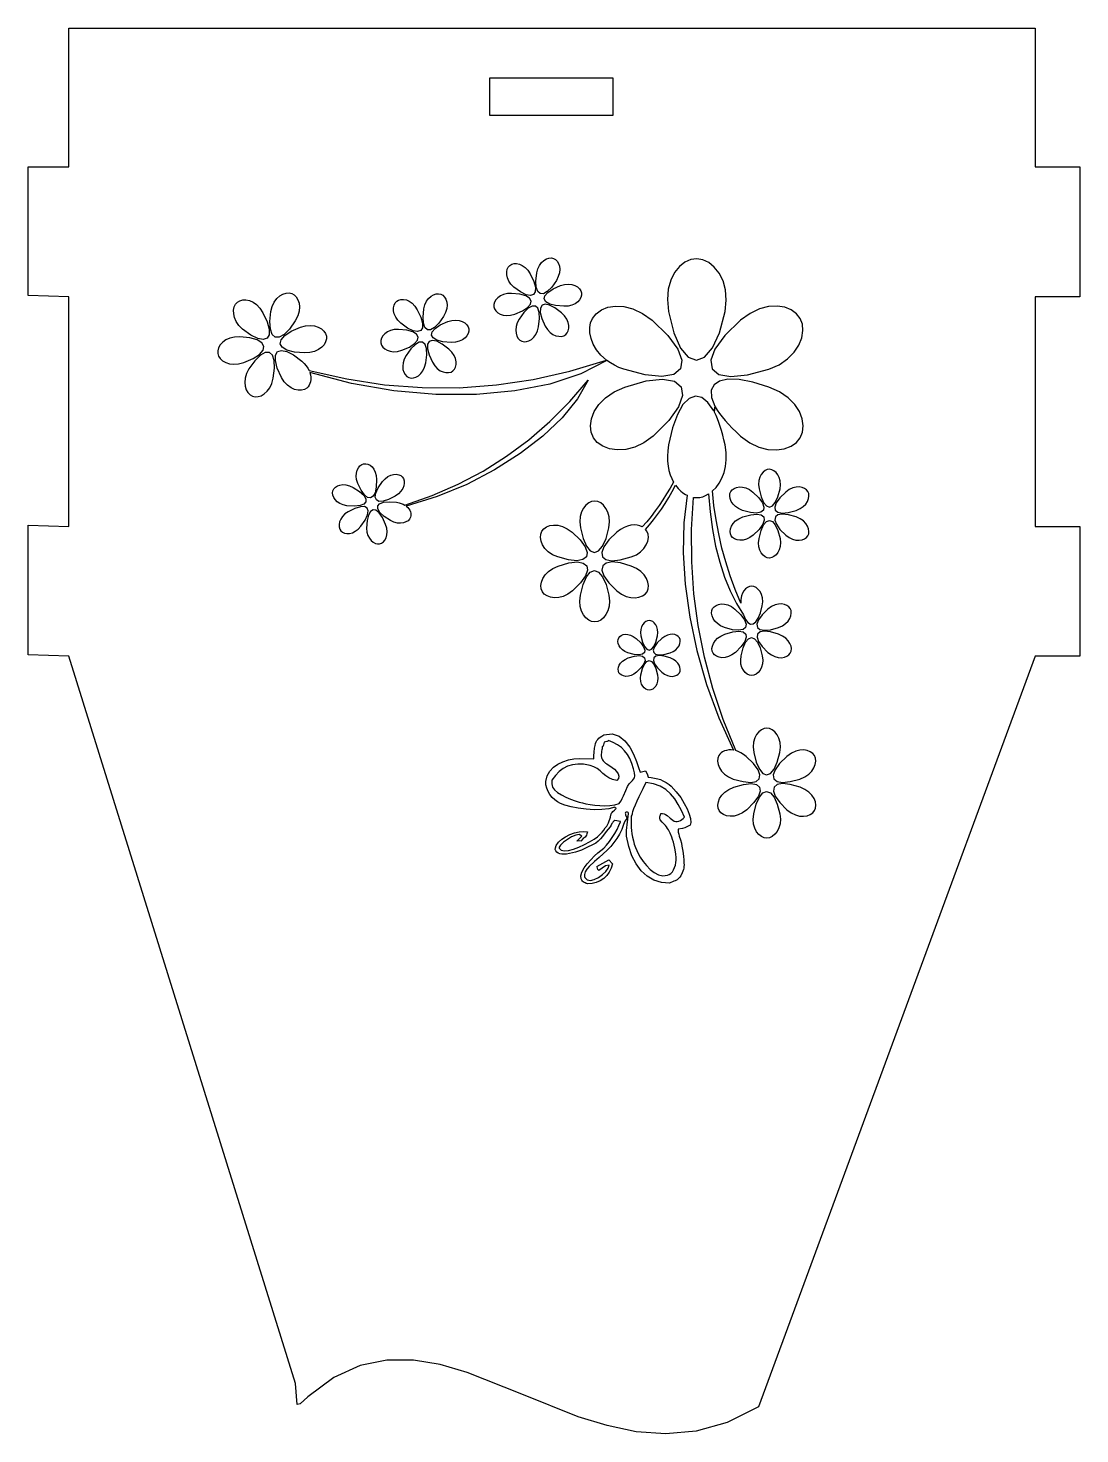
# Model space of a CAD drawing. Extents: x -1652 to 1470, y -458 to 1785.
# Drawn here: x -1155.3 to -1057.3, y -110.8 to 20.1 of the extents above; entities that cross this region are included whole.
import ezdxf

# ---------------------------------------------------------------- set-up
doc = ezdxf.new("R2010")
doc.units = 0
doc.layers.add('LAYER_1', color=7, linetype='CONTINUOUS')

msp = doc.modelspace()

# ---------------------------------------------------------------- linework, layer by layer
at = {"layer": 'LAYER_1', "color": 114}
for points in [[(-1087.2593, -108.2267), (-1090.1843, -109.7017), (-1093.0593, -110.5017), (-1095.8843, -110.7517), (-1098.6343, -110.5517), (-1101.3593, -109.9767), (-1104.0343, -109.1517), (-1109.2843, -107.0517), (-1114.3843, -105.0267), (-1116.9093, -104.3017), (-1119.3843, -103.9017), (-1121.8593, -103.9017), (-1124.3343, -104.4017), (-1126.7843, -105.5017), (-1129.2093, -107.3017), (-1129.9343, -107.9517), (-1130.2093, -108.0267), (-1130.3593, -106.0767), (-1151.4593, -38.3767), (-1155.2593, -38.2517), (-1155.2593, -26.1767), (-1151.4593, -26.3017), (-1151.4593, -4.9267), (-1155.2593, -4.8017), (-1155.2593, 7.1483), (-1151.4593, 7.1483), (-1151.4593, 20.0733), (-1061.4843, 20.0733), (-1061.4843, 7.1483), (-1057.3343, 7.1483), (-1057.3343, -4.9267), (-1061.4843, -4.9267), (-1061.4843, -26.3017), (-1057.3343, -26.3017), (-1057.3343, -38.3767), (-1061.4843, -38.3767), (-1087.2593, -108.2267)], [(-1100.8343, 15.4483), (-1100.8343, 11.9483), (-1112.2593, 11.9483), (-1112.2593, 15.4483), (-1100.8343, 15.4483)]]:
    msp.add_lwpolyline(points, close=True, dxfattribs=at)
at = {"layer": 'LAYER_1', "color": 250}
for points in [[(-1110.4136, -2.0076), (-1110.2343, -1.9018), (-1110.0178, -1.844), (-1109.7743, -1.8395), (-1109.5141, -1.8936), (-1109.2473, -2.0116), (-1108.9842, -2.199), (-1108.7351, -2.461), (-1108.5101, -2.803), (-1108.187, -3.4932), (-1108.0346, -4.049), (-1108.0407, -4.461), (-1108.1933, -4.7199), (-1108.4802, -4.8163), (-1108.8895, -4.7407), (-1109.4089, -4.4838), (-1110.0265, -4.0361), (-1110.3063, -3.759), (-1110.5073, -3.4672), (-1110.6359, -3.1715), (-1110.6983, -2.8826), (-1110.7009, -2.611), (-1110.6502, -2.3676), (-1110.5523, -2.1629), (-1110.4136, -2.0076)], [(-1106.3389, -1.3595), (-1106.1581, -1.462), (-1106.0002, -1.6207), (-1105.8749, -1.8295), (-1105.7919, -2.0823), (-1105.7608, -2.3726), (-1105.7915, -2.6945), (-1105.8936, -3.0415), (-1106.0768, -3.4077), (-1106.5131, -4.0316), (-1106.9184, -4.441), (-1107.2783, -4.6414), (-1107.5788, -4.6387), (-1107.8056, -4.4384), (-1107.9445, -4.0462), (-1107.9813, -3.468), (-1107.9017, -2.7092), (-1107.8021, -2.3283), (-1107.6502, -2.0083), (-1107.4585, -1.7492), (-1107.2393, -1.5506), (-1107.0053, -1.4125), (-1106.7689, -1.3347), (-1106.5426, -1.3171), (-1106.3389, -1.3595)], [(-1092.9998, -1.3903), (-1093.553, -1.4741), (-1094.1032, -1.7212), (-1094.6198, -2.1256), (-1095.0723, -2.6811), (-1095.4302, -3.3813), (-1095.6629, -4.2203), (-1095.7401, -5.1918), (-1095.6311, -6.2896), (-1095.1363, -8.28), (-1094.5123, -9.7005), (-1093.8005, -10.5518), (-1093.0422, -10.8345), (-1092.2789, -10.549), (-1091.5518, -9.6959), (-1090.9024, -8.276), (-1090.3719, -6.2896), (-1090.2548, -5.2352), (-1090.3277, -4.2842), (-1090.5594, -3.4478), (-1090.9184, -2.7378), (-1091.3733, -2.1655), (-1091.8928, -1.7425), (-1092.4454, -1.4803), (-1092.9998, -1.3903)], [(-1103.7395, -4.5647), (-1103.7379, -4.7726), (-1103.7965, -4.9889), (-1103.9148, -5.202), (-1104.0922, -5.4004), (-1104.3283, -5.5725), (-1104.6226, -5.7067), (-1104.9747, -5.7915), (-1105.3839, -5.8153), (-1106.142, -5.75), (-1106.6989, -5.6041), (-1107.0523, -5.3928), (-1107.2001, -5.1314), (-1107.1401, -4.835), (-1106.8699, -4.5189), (-1106.3875, -4.1981), (-1105.6905, -3.888), (-1105.3107, -3.7833), (-1104.9576, -3.7544), (-1104.6372, -3.7904), (-1104.3556, -3.8805), (-1104.119, -4.0138), (-1103.9334, -4.1795), (-1103.8049, -4.3668), (-1103.7395, -4.5647)], [(-1135.7673, -5.4226), (-1135.5445, -5.292), (-1135.2755, -5.2208), (-1134.9732, -5.2156), (-1134.6502, -5.2831), (-1134.3192, -5.4297), (-1133.9928, -5.6623), (-1133.6838, -5.9872), (-1133.4048, -6.4113), (-1133.0039, -7.2674), (-1132.8147, -7.9569), (-1132.8223, -8.4681), (-1133.0116, -8.7893), (-1133.3676, -8.9087), (-1133.8754, -8.8148), (-1134.52, -8.4959), (-1135.2864, -7.9401), (-1135.6337, -7.5964), (-1135.8832, -7.2345), (-1136.0427, -6.8676), (-1136.1202, -6.509), (-1136.1235, -6.1719), (-1136.0605, -5.8696), (-1135.9391, -5.6155), (-1135.7673, -5.4226)], [(-1130.7097, -4.6191), (-1130.4854, -4.7465), (-1130.2895, -4.9436), (-1130.1339, -5.2028), (-1130.0308, -5.5163), (-1129.9923, -5.8765), (-1130.0304, -6.2757), (-1130.1572, -6.7063), (-1130.3848, -7.1606), (-1130.9262, -7.9354), (-1131.429, -8.4438), (-1131.8757, -8.6927), (-1132.2485, -8.6893), (-1132.5299, -8.4406), (-1132.7023, -7.9539), (-1132.7479, -7.236), (-1132.6491, -6.2943), (-1132.5258, -5.8215), (-1132.3375, -5.4243), (-1132.0997, -5.1027), (-1131.8279, -4.8564), (-1131.5375, -4.6851), (-1131.244, -4.5886), (-1130.9629, -4.5667), (-1130.7097, -4.6191)], [(-1120.9408, -5.3427), (-1120.7601, -5.2365), (-1120.542, -5.1786), (-1120.2969, -5.1743), (-1120.0349, -5.229), (-1119.7664, -5.3481), (-1119.5017, -5.5368), (-1119.251, -5.8005), (-1119.0246, -6.1446), (-1118.6997, -6.8387), (-1118.5464, -7.3978), (-1118.5526, -7.8123), (-1118.7062, -8.0728), (-1118.9949, -8.1697), (-1119.4067, -8.0936), (-1119.9293, -7.8349), (-1120.5507, -7.3843), (-1120.8323, -7.1055), (-1121.0346, -6.812), (-1121.164, -6.5144), (-1121.2268, -6.2236), (-1121.2295, -5.9502), (-1121.1785, -5.7051), (-1121.0801, -5.499), (-1120.9408, -5.3427)], [(-1116.8398, -4.6916), (-1116.6579, -4.7947), (-1116.499, -4.9543), (-1116.3728, -5.1643), (-1116.2892, -5.4185), (-1116.2579, -5.7105), (-1116.2888, -6.0343), (-1116.3917, -6.3834), (-1116.5763, -6.7518), (-1117.0153, -7.3799), (-1117.4231, -7.7921), (-1117.7852, -7.9939), (-1118.0875, -7.9912), (-1118.3156, -7.7896), (-1118.4553, -7.3949), (-1118.4923, -6.8129), (-1118.4123, -6.0493), (-1118.3122, -5.666), (-1118.1594, -5.3441), (-1117.9665, -5.0834), (-1117.746, -4.8836), (-1117.5105, -4.7447), (-1117.2726, -4.6666), (-1117.0448, -4.6489), (-1116.8398, -4.6916)], [(-1111.8898, -5.8617), (-1111.8268, -6.06), (-1111.704, -6.2475), (-1111.5256, -6.4134), (-1111.2956, -6.5469), (-1111.0181, -6.6372), (-1110.6969, -6.6734), (-1110.3363, -6.6447), (-1109.9403, -6.5403), (-1109.2395, -6.2428), (-1108.7552, -5.9313), (-1108.4847, -5.6208), (-1108.4255, -5.3264), (-1108.5747, -5.0633), (-1108.9298, -4.8467), (-1109.4881, -4.6915), (-1110.2469, -4.6131), (-1110.6404, -4.6315), (-1110.9849, -4.7136), (-1111.278, -4.8472), (-1111.5173, -5.0202), (-1111.7006, -5.2203), (-1111.8253, -5.4354), (-1111.8892, -5.6533), (-1111.8898, -5.8617)], [(-1102.7226, -6.9447), (-1102.3739, -6.5076), (-1101.8852, -6.1548), (-1101.2771, -5.9097), (-1100.5703, -5.7956), (-1099.7852, -5.8357), (-1098.9426, -6.0535), (-1098.063, -6.4722), (-1097.167, -7.1151), (-1095.6905, -8.5402), (-1094.7719, -9.7916), (-1094.3902, -10.8339), (-1094.5242, -11.6318), (-1095.1528, -12.15), (-1096.2547, -12.3532), (-1097.809, -12.206), (-1099.7945, -11.6732), (-1100.2452, -11.502), (-1100.6595, -11.3051), (-1101.038, -11.0854), (-1101.381, -10.8458), (-1103.7947, -12.0962), (-1106.6795, -13.0489), (-1109.9488, -13.6943), (-1113.5158, -14.0226), (-1117.2939, -14.0244), (-1121.1964, -13.6898), (-1125.1366, -13.0092), (-1129.028, -11.9731), (-1128.966, -12.2018), (-1128.9365, -12.4226), (-1128.937, -12.6327), (-1128.9652, -12.8293), (-1129.0188, -13.0094), (-1129.0955, -13.1703), (-1129.1929, -13.3091), (-1129.3086, -13.4229), (-1129.5329, -13.5516), (-1129.8068, -13.6182), (-1130.1158, -13.6177), (-1130.445, -13.5451), (-1130.7799, -13.3954), (-1131.1058, -13.1636), (-1131.408, -12.8448), (-1131.6719, -12.4338), (-1132.058, -11.5689), (-1132.2374, -10.8722), (-1132.2247, -10.356), (-1132.0344, -10.0325), (-1131.6811, -9.9138), (-1131.1793, -10.0121), (-1130.5435, -10.3396), (-1129.7883, -10.9084), (-1129.561, -11.1234), (-1129.3722, -11.3431), (-1129.2199, -11.5652), (-1129.102, -11.7873), (-1125.5778, -12.5804), (-1122.0714, -13.1114), (-1118.5829, -13.3808), (-1115.1123, -13.3891), (-1111.6597, -13.1369), (-1108.2252, -12.6247), (-1104.8089, -11.853), (-1101.4108, -10.8225), (-1101.9245, -10.3586), (-1102.333, -9.858), (-1102.6389, -9.3359), (-1102.8448, -8.808), (-1102.9535, -8.2894), (-1102.9676, -7.7958), (-1102.8897, -7.3424), (-1102.7226, -6.9447)], [(-1109.2902, -9.0663), (-1109.0871, -9.1105), (-1108.8635, -9.0977), (-1108.6307, -9.0259), (-1108.4002, -8.8934), (-1108.1833, -8.698), (-1107.9914, -8.438), (-1107.8359, -8.1115), (-1107.7282, -7.7166), (-1107.6352, -6.9609), (-1107.6628, -6.3856), (-1107.7964, -5.9961), (-1108.0217, -5.7975), (-1108.3243, -5.7951), (-1108.6896, -5.9942), (-1109.1034, -6.3999), (-1109.5511, -7.0176), (-1109.7314, -7.3678), (-1109.8322, -7.7073), (-1109.8628, -8.0281), (-1109.8326, -8.322), (-1109.7509, -8.5809), (-1109.627, -8.7967), (-1109.4703, -8.9612), (-1109.2902, -9.0663)], [(-1105.2101, -8.4532), (-1105.07, -8.3), (-1104.9692, -8.1003), (-1104.9148, -7.8632), (-1104.9143, -7.5974), (-1104.9749, -7.3119), (-1105.1038, -7.0157), (-1105.3086, -6.7177), (-1105.5963, -6.4268), (-1106.2048, -5.9687), (-1106.7172, -5.705), (-1107.1216, -5.626), (-1107.4065, -5.7217), (-1107.5599, -5.9825), (-1107.5702, -6.3984), (-1107.4256, -6.9596), (-1107.1145, -7.6563), (-1106.9016, -7.9873), (-1106.6579, -8.2442), (-1106.3952, -8.431), (-1106.1253, -8.5516), (-1105.8599, -8.6101), (-1105.6111, -8.6105), (-1105.3905, -8.5569), (-1105.2101, -8.4532)], [(-1083.3726, -6.9447), (-1083.7217, -6.5076), (-1084.2109, -6.1548), (-1084.8194, -5.9097), (-1085.5266, -5.7956), (-1086.3121, -5.8357), (-1087.1551, -6.0535), (-1088.035, -6.4722), (-1088.9313, -7.1151), (-1090.4069, -8.5402), (-1091.3247, -9.7916), (-1091.7056, -10.834), (-1091.5711, -11.632), (-1090.9421, -12.1503), (-1089.8399, -12.3534), (-1088.2856, -12.2062), (-1086.3005, -11.6732), (-1085.3295, -11.2476), (-1084.5429, -10.7084), (-1083.9349, -10.0888), (-1083.4998, -9.4219), (-1083.2318, -8.7409), (-1083.1251, -8.079), (-1083.1739, -7.4692), (-1083.3726, -6.9447)], [(-1127.4853, -8.597), (-1127.4833, -8.8549), (-1127.5559, -9.1232), (-1127.7025, -9.3875), (-1127.9224, -9.6336), (-1128.2151, -9.8472), (-1128.58, -10.0139), (-1129.0165, -10.1194), (-1129.5239, -10.1495), (-1130.4655, -10.0684), (-1131.157, -9.8873), (-1131.5959, -9.6251), (-1131.7794, -9.3005), (-1131.7048, -8.9325), (-1131.3693, -8.5399), (-1130.7702, -8.1414), (-1129.9049, -7.756), (-1129.4337, -7.6264), (-1128.9957, -7.5908), (-1128.5983, -7.6358), (-1128.2492, -7.7478), (-1127.9558, -7.9135), (-1127.7257, -8.1192), (-1127.5664, -8.3515), (-1127.4853, -8.597)], [(-1114.2246, -7.9169), (-1114.2231, -8.1259), (-1114.282, -8.3434), (-1114.401, -8.5577), (-1114.5794, -8.7573), (-1114.8169, -8.9305), (-1115.113, -9.0657), (-1115.4671, -9.1512), (-1115.8788, -9.1755), (-1116.6422, -9.1098), (-1117.2028, -8.9629), (-1117.5586, -8.7503), (-1117.7073, -8.4872), (-1117.6467, -8.1888), (-1117.3747, -7.8704), (-1116.889, -7.5474), (-1116.1875, -7.2349), (-1115.8052, -7.1298), (-1115.4498, -7.101), (-1115.1274, -7.1373), (-1114.8443, -7.2281), (-1114.6063, -7.3623), (-1114.4196, -7.5291), (-1114.2904, -7.7176), (-1114.2246, -7.9169)], [(-1137.599, -10.2067), (-1137.5208, -10.4524), (-1137.3685, -10.6849), (-1137.1472, -10.8906), (-1136.8617, -11.0563), (-1136.5172, -11.1685), (-1136.1186, -11.2136), (-1135.6709, -11.1785), (-1135.1792, -11.0495), (-1134.3095, -10.6801), (-1133.7085, -10.2932), (-1133.3728, -9.9077), (-1133.2992, -9.5422), (-1133.4844, -9.2155), (-1133.9252, -8.9464), (-1134.6182, -8.7535), (-1135.5601, -8.6557), (-1136.0483, -8.6788), (-1136.4758, -8.781), (-1136.8395, -8.9471), (-1137.1366, -9.162), (-1137.364, -9.4106), (-1137.5189, -9.6777), (-1137.5982, -9.9481), (-1137.599, -10.2067)], [(-1122.4263, -9.222), (-1122.3629, -9.4212), (-1122.2395, -9.6096), (-1122.0599, -9.7765), (-1121.8285, -9.9108), (-1121.5491, -10.0018), (-1121.2258, -10.0384), (-1120.8628, -10.0098), (-1120.4641, -9.9051), (-1119.7588, -9.6057), (-1119.2713, -9.2921), (-1118.9991, -8.9795), (-1118.9394, -8.6832), (-1119.0896, -8.4184), (-1119.4471, -8.2002), (-1120.0091, -8.0439), (-1120.773, -7.9647), (-1121.1688, -7.9834), (-1121.5154, -8.0662), (-1121.8104, -8.2008), (-1122.0513, -8.375), (-1122.2357, -8.5764), (-1122.3613, -8.7929), (-1122.4256, -9.0122), (-1122.4263, -9.222)], [(-1119.8105, -12.4458), (-1119.6057, -12.4905), (-1119.3805, -12.4778), (-1119.1461, -12.4058), (-1118.9141, -12.2725), (-1118.6958, -12.076), (-1118.5028, -11.8144), (-1118.3463, -11.4858), (-1118.2379, -11.0884), (-1118.1444, -10.3279), (-1118.1722, -9.749), (-1118.3067, -9.357), (-1118.5334, -9.1572), (-1118.8378, -9.1548), (-1119.2053, -9.3551), (-1119.6215, -9.7634), (-1120.0718, -10.3849), (-1120.2535, -10.7372), (-1120.355, -11.0789), (-1120.3859, -11.4017), (-1120.3556, -11.6974), (-1120.2735, -11.9579), (-1120.1489, -12.1749), (-1119.9915, -12.3403), (-1119.8105, -12.4458)], [(-1115.7038, -11.8301), (-1115.5629, -11.6758), (-1115.4614, -11.4748), (-1115.4066, -11.2361), (-1115.406, -10.9686), (-1115.4669, -10.6814), (-1115.5967, -10.3833), (-1115.8029, -10.0835), (-1116.0927, -9.7908), (-1116.705, -9.3297), (-1117.2206, -9.0642), (-1117.6275, -8.9845), (-1117.9141, -9.0807), (-1118.0684, -9.343), (-1118.0787, -9.7614), (-1117.9332, -10.3261), (-1117.6201, -11.0273), (-1117.406, -11.3606), (-1117.1608, -11.6192), (-1116.8965, -11.8072), (-1116.6249, -11.9287), (-1116.3579, -11.9876), (-1116.1074, -11.9881), (-1115.8854, -11.9343), (-1115.7038, -11.8301)], [(-1134.3731, -14.1838), (-1134.1208, -14.2386), (-1133.8431, -14.2227), (-1133.5542, -14.1337), (-1133.2681, -13.9692), (-1132.9989, -13.7268), (-1132.7609, -13.4042), (-1132.5681, -12.9989), (-1132.4347, -12.5085), (-1132.3193, -11.5705), (-1132.3534, -10.8566), (-1132.5191, -10.3733), (-1132.7986, -10.127), (-1133.174, -10.1242), (-1133.6273, -10.3714), (-1134.1406, -10.8751), (-1134.6961, -11.6418), (-1134.9202, -12.0759), (-1135.0454, -12.497), (-1135.0835, -12.8949), (-1135.046, -13.2597), (-1134.9445, -13.581), (-1134.7908, -13.8489), (-1134.5965, -14.0532), (-1134.3731, -14.1838)], [(-1103.1024, -12.677), (-1104.1075, -14.4281), (-1105.5337, -16.1807), (-1107.3296, -17.8938), (-1109.4436, -19.5261), (-1111.8242, -21.0366), (-1114.4197, -22.3839), (-1117.1786, -23.527), (-1120.0493, -24.4246), (-1119.9199, -24.5436), (-1119.8139, -24.6705), (-1119.731, -24.8025), (-1119.6709, -24.9371), (-1119.6332, -25.0714), (-1119.6176, -25.2027), (-1119.6238, -25.3284), (-1119.6513, -25.4456), (-1119.7411, -25.6152), (-1119.8866, -25.7656), (-1120.0807, -25.8877), (-1120.3162, -25.9725), (-1120.5857, -26.0113), (-1120.882, -25.9949), (-1121.198, -25.9145), (-1121.5264, -25.7611), (-1122.1114, -25.3711), (-1122.4999, -25.0049), (-1122.6964, -24.6759), (-1122.7052, -24.3974), (-1122.5304, -24.1829), (-1122.1765, -24.0458), (-1121.6478, -23.9995), (-1120.9485, -24.0574), (-1120.7206, -24.1023), (-1120.515, -24.1654), (-1120.3313, -24.2445), (-1120.1694, -24.3372), (-1117.6306, -23.434), (-1115.2079, -22.3716), (-1112.9012, -21.1506), (-1110.7104, -19.7711), (-1108.6353, -18.2337), (-1106.6757, -16.5386), (-1104.8314, -14.6862), (-1103.1024, -12.677)], [(-1102.6235, -18.0598), (-1102.8277, -17.5378), (-1102.8887, -16.9372), (-1102.7967, -16.2875), (-1102.5417, -15.6182), (-1102.114, -14.9585), (-1101.5036, -14.3382), (-1100.7008, -13.7864), (-1099.6957, -13.3328), (-1097.7246, -12.7655), (-1096.1825, -12.5952), (-1095.0896, -12.7857), (-1094.4659, -13.301), (-1094.3315, -14.1047), (-1094.7065, -15.1609), (-1095.6109, -16.4333), (-1097.0648, -17.8858), (-1097.9195, -18.5139), (-1098.7797, -18.9259), (-1099.62, -19.1432), (-1100.4146, -19.1872), (-1101.1378, -19.0795), (-1101.7642, -18.8414), (-1102.268, -18.4943), (-1102.6235, -18.0598)], [(-1097.7727, -26.5737), (-1097.3942, -26.1384), (-1097.0222, -25.6775), (-1096.6578, -25.1925), (-1096.302, -24.6848), (-1095.9559, -24.1557), (-1095.6204, -23.6068), (-1095.2967, -23.0393), (-1094.9859, -22.4547), (-1094.8667, -22.6114), (-1094.7416, -22.7574), (-1094.6113, -22.8923), (-1094.4763, -23.0163), (-1094.3373, -23.129), (-1094.1948, -23.2304), (-1094.0495, -23.3203), (-1093.9019, -23.3987), (-1094.2076, -25.9661), (-1094.2668, -28.7448), (-1094.0817, -31.6861), (-1093.6547, -34.7413), (-1092.988, -37.8615), (-1092.0838, -40.9981), (-1090.9446, -44.1022), (-1089.5725, -47.1251), (-1089.8081, -47.0999), (-1090.0308, -47.1054), (-1090.2381, -47.1389), (-1090.4278, -47.1977), (-1090.5973, -47.2789), (-1090.7441, -47.3799), (-1090.8658, -47.4978), (-1090.96, -47.63), (-1091.0519, -47.8717), (-1091.0746, -48.1528), (-1091.0256, -48.4578), (-1090.9021, -48.7715), (-1090.7016, -49.0788), (-1090.4215, -49.3642), (-1090.0591, -49.6126), (-1089.6118, -49.8086), (-1088.697, -50.0539), (-1087.9808, -50.1216), (-1087.473, -50.0279), (-1087.1834, -49.7892), (-1087.1217, -49.4216), (-1087.2976, -48.9415), (-1087.7208, -48.365), (-1088.4012, -47.7086), (-1088.6492, -47.518), (-1088.8959, -47.3661), (-1089.1391, -47.2506), (-1089.3769, -47.1691), (-1090.5432, -44.2829), (-1091.5157, -41.3792), (-1092.2947, -38.458), (-1092.8806, -35.5196), (-1093.2736, -32.5639), (-1093.4742, -29.591), (-1093.4826, -26.6012), (-1093.2992, -23.5944), (-1092.9998, -23.6196), (-1092.8646, -23.614), (-1092.7281, -23.5974), (-1092.5907, -23.57), (-1092.453, -23.5319), (-1092.1782, -23.4244), (-1091.9076, -23.2764), (-1091.7693, -24.9497), (-1091.5478, -26.574), (-1091.2465, -28.1356), (-1090.8689, -29.6205), (-1090.4185, -31.0149), (-1089.8988, -32.3048), (-1089.3134, -33.4766), (-1088.6658, -34.5162), (-1088.4635, -34.9641), (-1088.2366, -35.2545), (-1087.9951, -35.3877), (-1087.7487, -35.3637), (-1087.5072, -35.1827), (-1087.2806, -34.845), (-1087.0786, -34.3505), (-1086.911, -33.6995), (-1086.8673, -33.3054), (-1086.8946, -32.9499), (-1086.9812, -32.6373), (-1087.1153, -32.3718), (-1087.2853, -32.1579), (-1087.4793, -31.9998), (-1087.6858, -31.9017), (-1087.8929, -31.8681), (-1088.0835, -31.8948), (-1088.2739, -31.9736), (-1088.4551, -32.1028), (-1088.6182, -32.2806), (-1088.7541, -32.505), (-1088.8541, -32.7744), (-1088.909, -33.0869), (-1088.9099, -33.4406), (-1089.4295, -32.1756), (-1089.8947, -30.8991), (-1090.3053, -29.6111), (-1090.6613, -28.3117), (-1090.9627, -27.0009), (-1091.2093, -25.6786), (-1091.4012, -24.3449), (-1091.5382, -22.9997), (-1091.2108, -22.6666), (-1090.9168, -22.269), (-1090.6654, -21.8103), (-1090.4658, -21.2938), (-1090.3274, -20.7231), (-1090.2595, -20.1015), (-1090.2712, -19.4324), (-1090.3719, -18.7191), (-1090.4726, -18.25), (-1090.5801, -17.8065), (-1090.694, -17.3886), (-1090.8141, -16.9962), (-1090.9397, -16.6294), (-1091.0706, -16.2881), (-1091.2063, -15.9722), (-1091.3465, -15.6819), (-1091.2776, -15.1775), (-1091.1016, -15.4755), (-1090.8927, -15.7862), (-1090.6505, -16.1091), (-1090.3747, -16.4437), (-1090.0651, -16.7894), (-1089.7213, -17.1456), (-1089.343, -17.5119), (-1088.9299, -17.8876), (-1088.0749, -18.5151), (-1087.2141, -18.9266), (-1086.3733, -19.1436), (-1085.5781, -19.1875), (-1084.8544, -19.0796), (-1084.2279, -18.8414), (-1083.7244, -18.4943), (-1083.3696, -18.0598), (-1083.1651, -17.5378), (-1083.1038, -16.9372), (-1083.1956, -16.2875), (-1083.4504, -15.6182), (-1083.8778, -14.9585), (-1084.4878, -14.3382), (-1085.2902, -13.7864), (-1086.2948, -13.3328), (-1087.7999, -12.8721), (-1089.0709, -12.6356), (-1090.0994, -12.6085), (-1090.8774, -12.776), (-1091.3967, -13.1233), (-1091.6492, -13.6355), (-1091.6266, -14.298), (-1091.321, -15.0957), (-1091.4129, -15.5559), (-1091.9616, -14.7562), (-1092.5427, -14.2973), (-1093.137, -14.1796), (-1093.7251, -14.4034), (-1094.2878, -14.9689), (-1094.8058, -15.8765), (-1095.2598, -17.1265), (-1095.6306, -18.7191), (-1095.707, -19.2507), (-1095.7388, -19.755), (-1095.729, -20.2315), (-1095.6808, -20.6796), (-1095.5973, -21.0985), (-1095.4819, -21.4876), (-1095.3375, -21.8463), (-1095.1675, -22.174), (-1095.4803, -22.7302), (-1095.8077, -23.2764), (-1096.1496, -23.8127), (-1096.5061, -24.339), (-1096.877, -24.8553), (-1097.2625, -25.3617), (-1097.6625, -25.8582), (-1098.0769, -26.3448), (-1098.3028, -26.2488), (-1098.5575, -26.1881), (-1098.8368, -26.1676), (-1099.1363, -26.1921), (-1099.4518, -26.2665), (-1099.7791, -26.3957), (-1100.1137, -26.5845), (-1100.4515, -26.8377), (-1101.1982, -27.5588), (-1101.6626, -28.192), (-1101.8554, -28.7194), (-1101.7873, -29.1232), (-1101.469, -29.3855), (-1100.9112, -29.4884), (-1100.1248, -29.414), (-1099.1204, -29.1445), (-1098.6292, -28.9292), (-1098.2312, -28.6563), (-1097.9236, -28.3428), (-1097.7034, -28.0054), (-1097.5677, -27.6608), (-1097.5136, -27.3259), (-1097.5383, -27.0174), (-1097.6387, -26.7521), (-1097.7727, -26.5737)], [(-1124.0182, -20.4747), (-1123.827, -20.4659), (-1123.626, -20.5121), (-1123.4257, -20.6132), (-1123.2368, -20.7691), (-1123.0699, -20.9799), (-1122.9357, -21.2456), (-1122.8446, -21.566), (-1122.8075, -21.9413), (-1122.8403, -22.6421), (-1122.9545, -23.1603), (-1123.1363, -23.4935), (-1123.3716, -23.639), (-1123.6468, -23.5945), (-1123.9478, -23.3572), (-1124.2608, -22.9248), (-1124.572, -22.2946), (-1124.6819, -21.949), (-1124.721, -21.6252), (-1124.6991, -21.3292), (-1124.626, -21.0669), (-1124.5116, -20.8443), (-1124.3656, -20.6674), (-1124.1979, -20.5422), (-1124.0182, -20.4747)], [(-1120.4185, -21.6943), (-1120.3152, -21.8554), (-1120.2545, -22.0526), (-1120.2418, -22.2765), (-1120.2824, -22.5181), (-1120.3815, -22.7681), (-1120.5445, -23.0173), (-1120.7766, -23.2564), (-1121.0831, -23.4763), (-1121.7062, -23.7984), (-1122.212, -23.9587), (-1122.5914, -23.968), (-1122.8351, -23.837), (-1122.9341, -23.5764), (-1122.879, -23.197), (-1122.6609, -22.7096), (-1122.2704, -22.1249), (-1122.026, -21.8569), (-1121.7652, -21.6611), (-1121.4979, -21.5319), (-1121.2344, -21.464), (-1120.9847, -21.4517), (-1120.7587, -21.4897), (-1120.5666, -21.5724), (-1120.4185, -21.6943)], [(-1086.2302, -20.9866), (-1086.4358, -21.0177), (-1086.6401, -21.1096), (-1086.832, -21.2598), (-1087.0001, -21.4662), (-1087.1329, -21.7264), (-1087.2192, -22.0382), (-1087.2476, -22.3991), (-1087.2068, -22.807), (-1087.0232, -23.5454), (-1086.7916, -24.0725), (-1086.5274, -24.3884), (-1086.246, -24.4933), (-1085.9627, -24.3874), (-1085.693, -24.0709), (-1085.452, -23.544), (-1085.2553, -22.807), (-1085.2116, -22.4155), (-1085.2385, -22.0622), (-1085.3245, -21.7514), (-1085.4577, -21.4876), (-1085.6265, -21.2748), (-1085.8193, -21.1176), (-1086.0245, -21.0201), (-1086.2302, -20.9866)], [(-1126.8742, -22.9827), (-1126.7861, -22.8124), (-1126.6455, -22.6611), (-1126.4579, -22.5381), (-1126.2285, -22.4525), (-1125.9626, -22.4134), (-1125.6657, -22.4301), (-1125.343, -22.5117), (-1124.9999, -22.6674), (-1124.4091, -23.0459), (-1124.0173, -23.4037), (-1123.8195, -23.7276), (-1123.8111, -24.0042), (-1123.9873, -24.2202), (-1124.3432, -24.3625), (-1124.8741, -24.4177), (-1125.5753, -24.3725), (-1125.9295, -24.2943), (-1126.2295, -24.1659), (-1126.475, -23.9988), (-1126.6656, -23.8044), (-1126.8012, -23.5941), (-1126.8814, -23.3794), (-1126.9058, -23.1718), (-1126.8742, -22.9827)], [(-1089.8393, -23.05), (-1089.71, -22.8876), (-1089.5287, -22.7566), (-1089.303, -22.6656), (-1089.0406, -22.6233), (-1088.7491, -22.6383), (-1088.4363, -22.7191), (-1088.1098, -22.8745), (-1087.7773, -23.1129), (-1087.2293, -23.6418), (-1086.8884, -24.1064), (-1086.7468, -24.4934), (-1086.7966, -24.7897), (-1087.0299, -24.9822), (-1087.439, -25.0578), (-1088.016, -25.0032), (-1088.7529, -24.8054), (-1089.1133, -24.6472), (-1089.4053, -24.4469), (-1089.631, -24.2168), (-1089.7926, -23.9692), (-1089.8921, -23.7164), (-1089.9316, -23.4707), (-1089.9133, -23.2445), (-1089.8393, -23.05)], [(-1082.6563, -23.05), (-1082.7859, -22.8876), (-1082.9675, -22.7566), (-1083.1934, -22.6656), (-1083.4561, -22.6233), (-1083.7477, -22.6383), (-1084.0607, -22.7191), (-1084.3875, -22.8745), (-1084.7203, -23.1129), (-1085.2679, -23.6418), (-1085.6085, -24.1064), (-1085.7498, -24.4934), (-1085.6999, -24.7897), (-1085.4664, -24.9822), (-1085.0573, -25.0578), (-1084.4804, -25.0032), (-1083.7436, -24.8054), (-1083.3831, -24.6472), (-1083.091, -24.4469), (-1082.8652, -24.2168), (-1082.7035, -23.9692), (-1082.6039, -23.7164), (-1082.5643, -23.4707), (-1082.5824, -23.2445), (-1082.6563, -23.05)], [(-1126.1288, -26.7112), (-1125.9824, -26.8344), (-1125.7947, -26.9199), (-1125.5743, -26.9614), (-1125.3295, -26.9523), (-1125.0688, -26.8861), (-1124.8007, -26.7566), (-1124.5336, -26.5571), (-1124.2761, -26.2813), (-1123.8767, -25.705), (-1123.6527, -25.2241), (-1123.5948, -24.8492), (-1123.6934, -24.5907), (-1123.939, -24.4591), (-1124.3223, -24.4648), (-1124.8336, -24.6182), (-1125.4635, -24.9299), (-1125.7607, -25.1378), (-1125.9885, -25.3713), (-1126.151, -25.6197), (-1126.2523, -25.8723), (-1126.2966, -26.1184), (-1126.288, -26.3474), (-1126.2307, -26.5486), (-1126.1288, -26.7112)], [(-1122.5286, -27.9295), (-1122.3486, -27.8639), (-1122.1806, -27.744), (-1122.0345, -27.5736), (-1121.9201, -27.3571), (-1121.8472, -27.0983), (-1121.8256, -26.8015), (-1121.8651, -26.4707), (-1121.9756, -26.11), (-1122.2747, -25.4756), (-1122.579, -25.041), (-1122.8745, -24.8033), (-1123.1475, -24.7594), (-1123.3843, -24.9064), (-1123.5709, -25.2411), (-1123.6936, -25.7607), (-1123.7386, -26.462), (-1123.7072, -26.8232), (-1123.6189, -27.1371), (-1123.4851, -27.402), (-1123.3171, -27.616), (-1123.1261, -27.7775), (-1122.9235, -27.8848), (-1122.7206, -27.936), (-1122.5286, -27.9295)], [(-1102.5102, -23.941), (-1102.7901, -23.9834), (-1103.0684, -24.1084), (-1103.3297, -24.313), (-1103.5586, -24.5941), (-1103.7397, -24.9484), (-1103.8575, -25.373), (-1103.8965, -25.8647), (-1103.8414, -26.4204), (-1103.5911, -27.4274), (-1103.2754, -28.1462), (-1102.9152, -28.5769), (-1102.5316, -28.7199), (-1102.1453, -28.5755), (-1101.7774, -28.1439), (-1101.4488, -27.4255), (-1101.1804, -26.4204), (-1101.1211, -25.8869), (-1101.158, -25.4057), (-1101.2753, -24.9824), (-1101.457, -24.6231), (-1101.6872, -24.3334), (-1101.95, -24.1193), (-1102.2297, -23.9865), (-1102.5102, -23.941)], [(-1089.8035, -27.1758), (-1089.8791, -26.9822), (-1089.9016, -26.7593), (-1089.8674, -26.5181), (-1089.7726, -26.2696), (-1089.6138, -26.0247), (-1089.3872, -25.7943), (-1089.0892, -25.5894), (-1088.716, -25.421), (-1087.9843, -25.2104), (-1087.4119, -25.1472), (-1087.0062, -25.218), (-1086.7746, -25.4093), (-1086.7247, -25.7077), (-1086.8639, -26.0998), (-1087.1996, -26.5722), (-1087.7393, -27.1114), (-1088.0567, -27.3445), (-1088.3762, -27.4974), (-1088.6882, -27.578), (-1088.9832, -27.5944), (-1089.2517, -27.5544), (-1089.4843, -27.466), (-1089.6714, -27.3372), (-1089.8035, -27.1758)], [(-1086.2302, -29.2394), (-1086.4359, -29.2083), (-1086.6404, -29.1166), (-1086.8323, -28.9665), (-1087.0003, -28.7603), (-1087.133, -28.5003), (-1087.2193, -28.1889), (-1087.2476, -27.8282), (-1087.2068, -27.4207), (-1087.0232, -26.6819), (-1086.7916, -26.1546), (-1086.5274, -25.8387), (-1086.246, -25.734), (-1085.9627, -25.84), (-1085.693, -26.1567), (-1085.452, -26.6836), (-1085.2553, -27.4207), (-1085.2116, -27.8122), (-1085.2385, -28.1653), (-1085.3245, -28.4757), (-1085.4577, -28.7393), (-1085.6265, -28.9517), (-1085.8193, -29.1087), (-1086.0245, -29.206), (-1086.2302, -29.2394)], [(-1082.6559, -27.1758), (-1082.5797, -26.9822), (-1082.5566, -26.7593), (-1082.5904, -26.5181), (-1082.6848, -26.2696), (-1082.8433, -26.0247), (-1083.0696, -25.7943), (-1083.3675, -25.5894), (-1083.7406, -25.421), (-1084.4729, -25.2104), (-1085.0458, -25.1472), (-1085.4518, -25.218), (-1085.6835, -25.4094), (-1085.7335, -25.7079), (-1085.5946, -26.1001), (-1085.2592, -26.5728), (-1084.7201, -27.1123), (-1084.4025, -27.3451), (-1084.0828, -27.4977), (-1083.7705, -27.5782), (-1083.4753, -27.5945), (-1083.2067, -27.5545), (-1082.9743, -27.466), (-1082.7875, -27.3372), (-1082.6559, -27.1758)], [(-1107.4298, -26.7521), (-1107.2534, -26.5308), (-1107.0061, -26.3522), (-1106.6985, -26.228), (-1106.3408, -26.1702), (-1105.9436, -26.1905), (-1105.5173, -26.3006), (-1105.0722, -26.5124), (-1104.6188, -26.8377), (-1103.8716, -27.5588), (-1103.4068, -28.1919), (-1103.2136, -28.7194), (-1103.2814, -29.1232), (-1103.5994, -29.3855), (-1104.1571, -29.4884), (-1104.9436, -29.414), (-1105.9483, -29.1445), (-1106.4396, -28.9292), (-1106.8376, -28.6563), (-1107.1453, -28.3428), (-1107.3656, -28.0054), (-1107.5013, -27.6608), (-1107.5553, -27.3259), (-1107.5305, -27.0174), (-1107.4298, -26.7521)], [(-1107.3799, -32.376), (-1107.4831, -32.1119), (-1107.5138, -31.808), (-1107.4672, -31.4793), (-1107.3381, -31.1405), (-1107.1217, -30.8067), (-1106.8128, -30.4927), (-1106.4066, -30.2135), (-1105.898, -29.9839), (-1104.9006, -29.697), (-1104.1203, -29.611), (-1103.5674, -29.7074), (-1103.2518, -29.9681), (-1103.1839, -30.3748), (-1103.3737, -30.9091), (-1103.8314, -31.5529), (-1104.5671, -32.2878), (-1104.9996, -32.6055), (-1105.4349, -32.814), (-1105.86, -32.9239), (-1106.2621, -32.9463), (-1106.628, -32.8918), (-1106.945, -32.7714), (-1107.1999, -32.5958), (-1107.3799, -32.376)], [(-1097.6376, -32.376), (-1097.534, -32.1119), (-1097.503, -31.808), (-1097.5494, -31.4793), (-1097.6783, -31.1405), (-1097.8946, -30.8067), (-1098.2033, -30.4927), (-1098.6093, -30.2135), (-1099.1177, -29.9839), (-1100.1154, -29.697), (-1100.8959, -29.611), (-1101.449, -29.7074), (-1101.7647, -29.9682), (-1101.8328, -30.3749), (-1101.6432, -30.9094), (-1101.1858, -31.5533), (-1100.4505, -32.2884), (-1100.0179, -32.6059), (-1099.5824, -32.8142), (-1099.1569, -32.9241), (-1098.7546, -32.9463), (-1098.3885, -32.8918), (-1098.0716, -32.7714), (-1097.817, -32.5958), (-1097.6376, -32.376)], [(-1102.5102, -35.1888), (-1102.7902, -35.1464), (-1103.0686, -35.0214), (-1103.3299, -34.8168), (-1103.5588, -34.5358), (-1103.7398, -34.1815), (-1103.8574, -33.7569), (-1103.8963, -33.2652), (-1103.8411, -32.7095), (-1103.5909, -31.7024), (-1103.2753, -30.9836), (-1102.9152, -30.5529), (-1102.5315, -30.4099), (-1102.1453, -30.5543), (-1101.7774, -30.986), (-1101.4488, -31.7044), (-1101.1804, -32.7095), (-1101.1211, -33.243), (-1101.158, -33.7243), (-1101.2753, -34.1475), (-1101.457, -34.5068), (-1101.6872, -34.7964), (-1101.95, -35.0105), (-1102.2297, -35.1433), (-1102.5102, -35.1888)], [(-1091.525, -33.944), (-1091.3948, -33.7806), (-1091.2123, -33.6487), (-1090.9851, -33.5571), (-1090.7211, -33.5144), (-1090.4278, -33.5295), (-1090.1131, -33.6108), (-1089.7846, -33.7673), (-1089.45, -34.0076), (-1088.8983, -34.5399), (-1088.5551, -35.0073), (-1088.4125, -35.3966), (-1088.4624, -35.6947), (-1088.6972, -35.8883), (-1089.1088, -35.9643), (-1089.6893, -35.9093), (-1090.431, -35.7103), (-1090.7938, -35.5512), (-1091.0878, -35.3497), (-1091.315, -35.1182), (-1091.4776, -34.8691), (-1091.5778, -34.6147), (-1091.6177, -34.3674), (-1091.5994, -34.1398), (-1091.525, -33.944)], [(-1084.2967, -33.944), (-1084.427, -33.7806), (-1084.6097, -33.6487), (-1084.8369, -33.5571), (-1085.1011, -33.5144), (-1085.3944, -33.5295), (-1085.7093, -33.6108), (-1086.038, -33.7673), (-1086.3728, -34.0076), (-1086.9241, -34.5399), (-1087.2671, -35.0073), (-1087.4095, -35.3966), (-1087.3593, -35.6947), (-1087.1243, -35.8883), (-1086.7126, -35.9643), (-1086.132, -35.9093), (-1085.3904, -35.7103), (-1085.0276, -35.5512), (-1084.7337, -35.3497), (-1084.5065, -35.1182), (-1084.3439, -34.8691), (-1084.2438, -34.6147), (-1084.204, -34.3674), (-1084.2223, -34.1398), (-1084.2967, -33.944)], [(-1097.434, -35.0523), (-1097.5956, -35.0768), (-1097.7564, -35.149), (-1097.9073, -35.2672), (-1098.0396, -35.4295), (-1098.1442, -35.6342), (-1098.2122, -35.8794), (-1098.2349, -36.1634), (-1098.2032, -36.4844), (-1098.0586, -37.0659), (-1097.8763, -37.4809), (-1097.6683, -37.7295), (-1097.4466, -37.812), (-1097.2235, -37.7286), (-1097.0109, -37.4794), (-1096.821, -37.0646), (-1096.6657, -36.4844), (-1096.6316, -36.1763), (-1096.653, -35.8983), (-1096.7208, -35.6538), (-1096.8258, -35.4463), (-1096.9588, -35.279), (-1097.1106, -35.1553), (-1097.272, -35.0786), (-1097.434, -35.0523)], [(-1100.2748, -36.6753), (-1100.1729, -36.5476), (-1100.0302, -36.4446), (-1099.8527, -36.3729), (-1099.6463, -36.3395), (-1099.417, -36.3512), (-1099.1709, -36.4147), (-1098.9139, -36.5369), (-1098.6519, -36.7247), (-1098.2205, -37.1412), (-1097.952, -37.5068), (-1097.8405, -37.8114), (-1097.8796, -38.0446), (-1098.0632, -38.1961), (-1098.3851, -38.2556), (-1098.8392, -38.2128), (-1099.4192, -38.0574), (-1099.703, -37.9328), (-1099.9329, -37.7751), (-1100.1106, -37.594), (-1100.2378, -37.3991), (-1100.3161, -37.2001), (-1100.3473, -37.0067), (-1100.333, -36.8285), (-1100.2748, -36.6753)], [(-1094.6215, -36.6753), (-1094.7235, -36.5476), (-1094.8664, -36.4446), (-1095.0441, -36.3729), (-1095.2508, -36.3395), (-1095.4802, -36.3512), (-1095.7266, -36.4147), (-1095.9837, -36.5369), (-1096.2457, -36.7247), (-1096.6768, -37.1412), (-1096.945, -37.5068), (-1097.0562, -37.8114), (-1097.0169, -38.0446), (-1096.833, -38.1961), (-1096.5109, -38.2556), (-1096.0568, -38.2128), (-1095.4768, -38.0574), (-1095.1931, -37.9328), (-1094.9633, -37.7751), (-1094.7856, -37.594), (-1094.6585, -37.3991), (-1094.5802, -37.2001), (-1094.5491, -37.0067), (-1094.5634, -36.8285), (-1094.6215, -36.6753)], [(-1091.4878, -38.0964), (-1091.5642, -37.9012), (-1091.587, -37.6767), (-1091.5526, -37.4339), (-1091.4574, -37.1838), (-1091.2977, -36.9374), (-1091.0697, -36.7056), (-1090.7698, -36.4995), (-1090.3943, -36.33), (-1089.6579, -36.1182), (-1089.0819, -36.0546), (-1088.6737, -36.1258), (-1088.4407, -36.3183), (-1088.3905, -36.6185), (-1088.5306, -37.013), (-1088.8684, -37.4882), (-1089.4114, -38.0306), (-1089.7308, -38.2653), (-1090.0522, -38.4193), (-1090.3662, -38.5005), (-1090.663, -38.5171), (-1090.9331, -38.4769), (-1091.167, -38.388), (-1091.3551, -38.2585), (-1091.4878, -38.0964)], [(-1084.2953, -38.0964), (-1084.2188, -37.9012), (-1084.1959, -37.6767), (-1084.2302, -37.4339), (-1084.3254, -37.1838), (-1084.4851, -36.9374), (-1084.7131, -36.7056), (-1085.0129, -36.4995), (-1085.3883, -36.33), (-1086.1248, -36.1182), (-1086.701, -36.0546), (-1087.1094, -36.1259), (-1087.3425, -36.3185), (-1087.3929, -36.6188), (-1087.253, -37.0135), (-1086.9155, -37.489), (-1086.3728, -38.0319), (-1086.0532, -38.2662), (-1085.7315, -38.4199), (-1085.4173, -38.5009), (-1085.1202, -38.5172), (-1084.8499, -38.4769), (-1084.6158, -38.388), (-1084.4278, -38.2585), (-1084.2953, -38.0964)], [(-1087.8929, -40.1731), (-1088.0996, -40.1418), (-1088.3051, -40.0495), (-1088.4981, -39.8984), (-1088.6672, -39.6909), (-1088.8009, -39.4293), (-1088.8879, -39.1158), (-1088.9167, -38.7528), (-1088.8759, -38.3426), (-1088.691, -37.599), (-1088.4579, -37.0683), (-1088.192, -36.7503), (-1087.9088, -36.6448), (-1087.6236, -36.7515), (-1087.3519, -37.0702), (-1087.1093, -37.6007), (-1086.911, -38.3426), (-1086.8673, -38.7365), (-1086.8946, -39.0918), (-1086.9812, -39.4043), (-1087.1153, -39.6696), (-1087.2853, -39.8834), (-1087.4793, -40.0415), (-1087.6858, -40.1395), (-1087.8929, -40.1731)], [(-1100.246, -39.9227), (-1100.3055, -39.7702), (-1100.3232, -39.5948), (-1100.2962, -39.4051), (-1100.2217, -39.2096), (-1100.0968, -39.0169), (-1099.9186, -38.8357), (-1099.6842, -38.6745), (-1099.3907, -38.5419), (-1098.8148, -38.3763), (-1098.3643, -38.3267), (-1098.0449, -38.3824), (-1097.8626, -38.533), (-1097.8233, -38.7679), (-1097.9329, -39.0764), (-1098.1973, -39.4482), (-1098.6223, -39.8725), (-1098.8721, -40.0558), (-1099.1234, -40.176), (-1099.3689, -40.2394), (-1099.601, -40.2522), (-1099.8122, -40.2206), (-1099.9951, -40.1511), (-1100.1422, -40.0497), (-1100.246, -39.9227)], [(-1097.434, -41.547), (-1097.5956, -41.5225), (-1097.7564, -41.4503), (-1097.9073, -41.3321), (-1098.0395, -41.1699), (-1098.1441, -40.9653), (-1098.2121, -40.7202), (-1098.2347, -40.4365), (-1098.2029, -40.1159), (-1098.0584, -39.5344), (-1097.8761, -39.1193), (-1097.6682, -38.8706), (-1097.4466, -38.788), (-1097.2235, -38.8714), (-1097.0109, -39.1206), (-1096.821, -39.5355), (-1096.6657, -40.1159), (-1096.6316, -40.424), (-1096.653, -40.7019), (-1096.7208, -40.9462), (-1096.8258, -41.1535), (-1096.9588, -41.3207), (-1097.1106, -41.4442), (-1097.272, -41.5207), (-1097.434, -41.547)], [(-1094.6209, -39.9227), (-1094.561, -39.7702), (-1094.5431, -39.5948), (-1094.5698, -39.4051), (-1094.6443, -39.2096), (-1094.7691, -39.0169), (-1094.9473, -38.8357), (-1095.1818, -38.6745), (-1095.4752, -38.5419), (-1096.0514, -38.3763), (-1096.5021, -38.3267), (-1096.8216, -38.3825), (-1097.0039, -38.5331), (-1097.0433, -38.7679), (-1096.9338, -39.0765), (-1096.6698, -39.4483), (-1096.2452, -39.8727), (-1095.9952, -40.0559), (-1095.7436, -40.1761), (-1095.4979, -40.2394), (-1095.2656, -40.2522), (-1095.0542, -40.2207), (-1094.8713, -40.1511), (-1094.7244, -40.0497), (-1094.6209, -39.9227)], [(-1099.3473, -53.0294), (-1099.3636, -52.9906), (-1099.4011, -52.933), (-1099.4536, -52.8974), (-1099.5159, -52.8858), (-1099.5832, -52.9004), (-1099.6341, -52.9377), (-1099.6558, -52.991), (-1099.6538, -53.0569), (-1099.634, -53.1317), (-1099.5633, -53.2948), (-1099.4889, -53.4526), (-1099.6037, -53.5976), (-1099.6966, -53.7348), (-1099.7713, -53.8803), (-1099.8314, -54.0501), (-1099.9915, -54.5098), (-1100.1946, -54.9371), (-1100.4364, -55.337), (-1100.7131, -55.7146), (-1101.0205, -56.0748), (-1101.3546, -56.4228), (-1101.7115, -56.7635), (-1102.087, -57.1021), (-1102.5219, -57.4809), (-1103.0183, -57.9582), (-1103.2315, -58.2085), (-1103.3903, -58.4531), (-1103.4713, -58.682), (-1103.4515, -58.885), (-1103.4191, -58.9626), (-1103.2165, -59.1961), (-1102.9137, -59.2519), (-1102.5494, -59.1652), (-1102.1624, -58.9712), (-1101.7913, -58.7053), (-1101.4748, -58.4026), (-1101.2517, -58.0985), (-1101.1607, -57.828), (-1101.4995, -57.8743), (-1102.1346, -58.3346), (-1102.2219, -58.2346), (-1102.254, -58.1174), (-1102.2804, -57.986), (-1102.3019, -57.945), (-1101.1953, -57.3345), (-1100.8501, -57.7068), (-1100.9659, -58.104), (-1101.1459, -58.4652), (-1101.3824, -58.7846), (-1101.6679, -59.0567), (-1101.9949, -59.2754), (-1102.3558, -59.4352), (-1102.743, -59.5303), (-1103.149, -59.5548), (-1103.2285, -59.5443), (-1103.3148, -59.5185), (-1103.4039, -59.4792), (-1103.4918, -59.4283), (-1103.5744, -59.3677), (-1103.6479, -59.2994), (-1103.7083, -59.2252), (-1103.7514, -59.147), (-1103.7677, -59.1082), (-1103.7997, -58.8108), (-1103.695, -58.4621), (-1103.4846, -58.083), (-1103.1997, -57.6942), (-1102.8713, -57.3166), (-1102.5305, -56.971), (-1102.2084, -56.6782), (-1101.9359, -56.4589), (-1101.6695, -56.2325), (-1101.3979, -55.9486), (-1101.1292, -55.6207), (-1100.8715, -55.2627), (-1100.6331, -54.8884), (-1100.422, -54.5115), (-1100.2465, -54.1459), (-1100.1147, -53.8052), (-1100.105, -53.7638), (-1100.6319, -53.6572), (-1100.7401, -53.7438), (-1100.8143, -53.8202), (-1100.8639, -53.8896), (-1100.8984, -53.9554), (-1100.9601, -54.0885), (-1101.0752, -54.2454), (-1101.4259, -54.68), (-1101.7799, -55.1598), (-1101.9698, -55.3897), (-1102.1746, -55.5985), (-1102.3989, -55.7756), (-1102.6474, -55.9101), (-1103.2508, -56.187), (-1103.4789, -56.3101), (-1103.7335, -56.424), (-1104.0069, -56.5268), (-1104.2914, -56.6167), (-1104.5794, -56.6915), (-1104.8633, -56.7496), (-1105.1353, -56.7888), (-1105.3878, -56.8073), (-1105.5821, -56.8001), (-1105.7614, -56.7663), (-1105.9181, -56.7058), (-1106.0443, -56.6187), (-1106.1321, -56.5051), (-1106.1738, -56.3651), (-1106.1616, -56.1988), (-1106.0875, -56.0062), (-1105.8706, -55.6962), (-1105.5724, -55.4183), (-1105.2126, -55.1777), (-1104.8113, -54.9799), (-1104.3883, -54.8305), (-1103.9635, -54.7347), (-1103.5568, -54.698), (-1103.1881, -54.7258), (-1103.2314, -54.907), (-1103.28, -55.0394), (-1103.3358, -55.1366), (-1103.4009, -55.2126), (-1103.5674, -55.356), (-1103.7955, -55.5802), (-1103.8924, -55.5473), (-1104.1557, -55.6011), (-1103.7173, -55.1288), (-1103.9445, -54.9867), (-1104.2722, -55.0198), (-1104.6551, -55.1804), (-1105.0476, -55.4212), (-1105.4043, -55.6947), (-1105.6797, -55.9535), (-1105.8285, -56.1502), (-1105.8052, -56.2372), (-1105.6176, -56.4237), (-1105.3342, -56.4884), (-1104.9433, -56.4476), (-1104.4789, -56.3226), (-1103.975, -56.1347), (-1103.4655, -55.905), (-1102.9844, -55.6547), (-1102.5657, -55.4052), (-1102.2434, -55.1776), (-1102.1172, -55.0649), (-1101.9727, -54.9162), (-1101.8189, -54.7425), (-1101.6649, -54.5553), (-1101.5195, -54.3657), (-1101.3919, -54.1848), (-1101.2911, -54.0241), (-1101.2261, -53.8946), (-1101.1469, -53.6972), (-1101.0887, -53.5383), (-1101.042, -53.3724), (-1100.9971, -53.1541), (-1100.9739, -53.0684), (-1100.9371, -52.9871), (-1100.8878, -52.9096), (-1100.8275, -52.8351), (-1100.6786, -52.693), (-1100.5007, -52.5559), (-1100.533, -52.4785), (-1100.6105, -52.5109), (-1100.6429, -52.4333), (-1101.1791, -52.5844), (-1101.8296, -52.6568), (-1102.5508, -52.6622), (-1103.2994, -52.6122), (-1104.032, -52.5184), (-1104.7052, -52.3925), (-1105.2757, -52.2462), (-1105.7001, -52.0909), (-1105.9638, -51.9441), (-1106.2203, -51.7522), (-1106.4597, -51.5218), (-1106.6722, -51.2596), (-1106.8478, -50.9722), (-1106.9769, -50.6663), (-1107.0494, -50.3486), (-1107.0556, -50.0257), (-1106.9348, -49.5071), (-1106.6923, -49.0692), (-1106.3506, -48.7074), (-1105.9322, -48.4172), (-1105.4596, -48.1942), (-1104.9552, -48.0338), (-1104.4415, -47.9316), (-1103.9411, -47.8831), (-1102.5755, -47.9178), (-1102.5871, -47.6448), (-1102.5625, -47.2976), (-1102.5201, -46.9497), (-1102.478, -46.6747), (-1102.4393, -46.5031), (-1102.3846, -46.3571), (-1102.3128, -46.2309), (-1102.2228, -46.1188), (-1102.1133, -46.0149), (-1101.9832, -45.9134), (-1101.8313, -45.8086), (-1101.6565, -45.6947), (-1100.886, -45.6092), (-1100.235, -45.8241), (-1099.6935, -46.2632), (-1099.2515, -46.8504), (-1098.899, -47.5095), (-1098.6261, -48.1645), (-1098.4228, -48.7391), (-1098.2791, -49.1572), (-1097.7834, -49.0552), (-1097.5947, -49.385), (-1097.5785, -49.4236), (-1097.5363, -49.6336), (-1097.2585, -49.6799), (-1096.9468, -49.7276), (-1096.6408, -49.7863), (-1096.3801, -49.8655), (-1096.1681, -49.9724), (-1095.8624, -50.1472), (-1095.5652, -50.3331), (-1095.3785, -50.4736), (-1094.9074, -50.9979), (-1094.5023, -51.5378), (-1094.166, -52.0752), (-1093.9017, -52.5922), (-1093.7124, -53.0706), (-1093.601, -53.4927), (-1093.5707, -53.8401), (-1093.6243, -54.0951), (-1093.9327, -54.2607), (-1094.1123, -54.3461), (-1094.327, -54.3998), (-1094.7411, -54.4708), (-1094.7473, -54.5994), (-1094.7266, -54.7545), (-1094.686, -54.928), (-1094.6328, -55.1115), (-1094.5168, -55.476), (-1094.436, -55.7823), (-1094.3851, -56.0492), (-1094.3262, -56.3568), (-1094.2735, -56.6948), (-1094.2414, -57.0529), (-1094.2203, -57.3055), (-1094.195, -57.6274), (-1094.1897, -57.7952), (-1094.1942, -57.9576), (-1094.2121, -58.1068), (-1094.2469, -58.2352), (-1094.3567, -58.5287), (-1094.4926, -58.8164), (-1094.5834, -58.9499), (-1094.6965, -59.0721), (-1094.837, -59.1798), (-1095.0102, -59.2697), (-1095.1281, -59.3137), (-1095.5523, -59.4964), (-1096.3, -59.4326), (-1096.9906, -59.212), (-1097.6168, -58.8442), (-1098.1716, -58.3389), (-1098.6477, -57.7058), (-1099.0379, -56.9544), (-1099.3352, -56.0944), (-1099.5322, -55.1355), (-1099.552, -54.8479), (-1099.5441, -54.5844), (-1099.5205, -54.3276), (-1099.4932, -54.0605), (-1099.3473, -53.0294)], [(-1086.4808, -45.071), (-1086.7358, -45.1096), (-1086.9893, -45.2234), (-1087.2273, -45.4097), (-1087.4357, -45.6656), (-1087.6006, -45.9882), (-1087.7079, -46.3748), (-1087.7435, -46.8224), (-1087.6934, -47.3282), (-1087.4653, -48.2453), (-1087.1778, -48.8998), (-1086.8498, -49.292), (-1086.5005, -49.4222), (-1086.1487, -49.2906), (-1085.8137, -48.8976), (-1085.5143, -48.2434), (-1085.2697, -47.3282), (-1085.2158, -46.8426), (-1085.2495, -46.4044), (-1085.3564, -46.0191), (-1085.5219, -45.692), (-1085.7316, -45.4283), (-1085.971, -45.2333), (-1086.2256, -45.1125), (-1086.4808, -45.071)], [(-1106.4249, -50.5734), (-1106.2544, -50.8244), (-1105.972, -51.0662), (-1105.6087, -51.2937), (-1105.1952, -51.5019), (-1104.7625, -51.6855), (-1104.3413, -51.8395), (-1103.9627, -51.9588), (-1103.6573, -52.0382), (-1103.3179, -52.1097), (-1102.9213, -52.1812), (-1102.4836, -52.2434), (-1102.0209, -52.2868), (-1101.5493, -52.302), (-1101.085, -52.2796), (-1100.6441, -52.2101), (-1100.2427, -52.0842), (-1100.1568, -52.0044), (-1100.0557, -51.8445), (-1099.9452, -51.628), (-1099.831, -51.3783), (-1099.6141, -50.873), (-1099.4508, -50.5161), (-1099.2899, -50.27), (-1099.1352, -50.0943), (-1098.9962, -49.9594), (-1098.883, -49.8357), (-1098.8053, -49.6935), (-1098.7729, -49.5033), (-1098.7956, -49.2354), (-1098.8832, -48.8601), (-1099.0444, -48.3596), (-1099.2342, -47.9138), (-1099.4574, -47.5196), (-1099.7186, -47.1742), (-1100.0225, -46.8746), (-1100.3738, -46.6178), (-1100.7772, -46.4011), (-1101.2374, -46.2213), (-1101.2664, -46.2656), (-1101.2623, -46.2767), (-1101.2707, -46.2819), (-1101.3374, -46.3085), (-1101.3762, -46.3247), (-1101.6218, -46.3939), (-1101.7219, -46.7614), (-1101.8215, -46.7754), (-1101.8058, -46.8757), (-1101.8132, -46.984), (-1101.8354, -47.1006), (-1101.8636, -47.2255), (-1101.8893, -47.3589), (-1101.9038, -47.5009), (-1101.8987, -47.6518), (-1101.8653, -47.8116), (-1101.8285, -47.9135), (-1101.7821, -48.0097), (-1101.7255, -48.1003), (-1101.6578, -48.1854), (-1101.5785, -48.2651), (-1101.4867, -48.3395), (-1101.3818, -48.4087), (-1101.2632, -48.4728), (-1101.0874, -48.5741), (-1100.8795, -48.7225), (-1100.6662, -48.9061), (-1100.4743, -49.1133), (-1100.3305, -49.3323), (-1100.2615, -49.5515), (-1100.2941, -49.7592), (-1100.4551, -49.9435), (-1100.8579, -49.8617), (-1101.194, -49.711), (-1101.4834, -49.5126), (-1101.7461, -49.2874), (-1102.0019, -49.0566), (-1102.2709, -48.8414), (-1102.573, -48.6628), (-1102.9281, -48.542), (-1103.5441, -48.4406), (-1104.0927, -48.4208), (-1104.5834, -48.4807), (-1105.0261, -48.6182), (-1105.4304, -48.8313), (-1105.8059, -49.1179), (-1106.1624, -49.476), (-1106.5094, -49.9037), (-1106.5139, -50.2639), (-1106.4249, -50.5734)], [(-1082.0456, -47.63), (-1082.2066, -47.4286), (-1082.432, -47.2661), (-1082.7124, -47.1532), (-1083.0382, -47.1007), (-1083.4, -47.1193), (-1083.7884, -47.2196), (-1084.1937, -47.4125), (-1084.6065, -47.7086), (-1085.2866, -48.3651), (-1085.7095, -48.9415), (-1085.8851, -49.4218), (-1085.8231, -49.7894), (-1085.5334, -50.0282), (-1085.0256, -50.1219), (-1084.3096, -50.0541), (-1083.3951, -49.8086), (-1082.9476, -49.6126), (-1082.5851, -49.3642), (-1082.3048, -49.0788), (-1082.1043, -48.7715), (-1081.9807, -48.4578), (-1081.9315, -48.1528), (-1081.954, -47.8717), (-1082.0456, -47.63)], [(-1098.4657, -56.7281), (-1098.2611, -57.0831), (-1098.0033, -57.469), (-1097.6993, -57.8558), (-1097.3559, -58.2134), (-1096.98, -58.5117), (-1096.5788, -58.7207), (-1096.159, -58.8103), (-1095.7276, -58.7505), (-1095.5743, -58.6808), (-1095.408, -58.5922), (-1095.269, -58.4502), (-1095.1556, -58.2669), (-1095.0666, -58.0544), (-1095.0003, -57.8248), (-1094.9555, -57.5903), (-1094.9305, -57.3631), (-1094.924, -57.1551), (-1094.961, -56.768), (-1095.054, -56.2375), (-1095.116, -55.9555), (-1095.1854, -55.6822), (-1095.2599, -55.4323), (-1095.3375, -55.2207), (-1095.493, -54.8624), (-1095.6498, -54.5449), (-1095.7318, -54.4019), (-1095.818, -54.2697), (-1095.9094, -54.1484), (-1096.0074, -54.0384), (-1096.2307, -53.8153), (-1096.3992, -53.5955), (-1096.4322, -53.4595), (-1096.4412, -53.3572), (-1096.4328, -53.2807), (-1096.4133, -53.222), (-1096.367, -53.1263), (-1096.3538, -53.0067), (-1096.2038, -53.0049), (-1096.0542, -53.0442), (-1095.9063, -53.1157), (-1095.7614, -53.2107), (-1095.4858, -53.4357), (-1095.2378, -53.6485), (-1095.107, -53.7259), (-1094.9673, -53.7626), (-1094.8224, -53.7628), (-1094.6764, -53.7306), (-1094.533, -53.6703), (-1094.3961, -53.5861), (-1094.2698, -53.4821), (-1094.1578, -53.3626), (-1094.4287, -52.7495), (-1094.7242, -52.1756), (-1095.0573, -51.6511), (-1095.4408, -51.1862), (-1095.8878, -50.7912), (-1096.4112, -50.4763), (-1097.0241, -50.2518), (-1097.7393, -50.1279), (-1098.0272, -50.7349), (-1098.3923, -51.4792), (-1098.5748, -51.8621), (-1098.7418, -52.2304), (-1098.8817, -52.5678), (-1098.983, -52.8581), (-1099.0085, -52.9755), (-1099.0259, -53.0828), (-1099.0556, -53.1761), (-1099.1178, -53.2519), (-1099.1016, -53.4248), (-1099.1023, -53.7287), (-1099.1078, -54.0607), (-1099.1061, -54.318), (-1099.0825, -54.6113), (-1099.041, -54.9187), (-1098.9824, -55.2343), (-1098.9077, -55.5522), (-1098.8178, -55.8664), (-1098.7135, -56.1711), (-1098.5958, -56.4603), (-1098.4657, -56.7281)], [(-1090.9154, -52.7511), (-1091.0092, -52.5105), (-1091.0371, -52.2337), (-1090.9946, -51.9343), (-1090.8772, -51.6259), (-1090.6801, -51.3221), (-1090.3989, -51.0364), (-1090.0289, -50.7823), (-1089.5657, -50.5736), (-1088.6576, -50.3122), (-1087.9472, -50.2337), (-1087.4438, -50.3214), (-1087.1566, -50.5587), (-1087.0947, -50.9289), (-1087.2676, -51.4154), (-1087.6844, -52.0016), (-1088.3543, -52.6707), (-1088.7477, -52.9601), (-1089.1439, -53.15), (-1089.5309, -53.2501), (-1089.8971, -53.2704), (-1090.2304, -53.2207), (-1090.5191, -53.111), (-1090.7514, -52.9512), (-1090.9154, -52.7511)], [(-1086.4808, -55.312), (-1086.7358, -55.2734), (-1086.9893, -55.1595), (-1087.2273, -54.9732), (-1087.4357, -54.7174), (-1087.6006, -54.3947), (-1087.7079, -54.0082), (-1087.7435, -53.5605), (-1087.6934, -53.0547), (-1087.4653, -52.1378), (-1087.1778, -51.4834), (-1086.8498, -51.0913), (-1086.5005, -50.9612), (-1086.1487, -51.0928), (-1085.8137, -51.4857), (-1085.5143, -52.1398), (-1085.2697, -53.0547), (-1085.2158, -53.5405), (-1085.2495, -53.9787), (-1085.3564, -54.364), (-1085.5219, -54.6912), (-1085.7316, -54.9548), (-1085.971, -55.1497), (-1086.2256, -55.2706), (-1086.4808, -55.312)], [(-1082.044, -52.7511), (-1081.95, -52.5105), (-1081.922, -52.2337), (-1081.9644, -51.9343), (-1082.0818, -51.6259), (-1082.2786, -51.3221), (-1082.5596, -51.0364), (-1082.9291, -50.7823), (-1083.3918, -50.5736), (-1084.3004, -50.3122), (-1085.0111, -50.2337), (-1085.5147, -50.3215), (-1085.8021, -50.5588), (-1085.8641, -50.9292), (-1085.6915, -51.4159), (-1085.2752, -52.0024), (-1084.6058, -52.6719), (-1084.2118, -52.9609), (-1083.8152, -53.1505), (-1083.4278, -53.2504), (-1083.0614, -53.2705), (-1082.728, -53.2208), (-1082.4394, -53.1111), (-1082.2074, -52.9512), (-1082.044, -52.7511)]]:
    msp.add_lwpolyline(points, close=True, dxfattribs=at)

doc.saveas('drawing.dxf')
